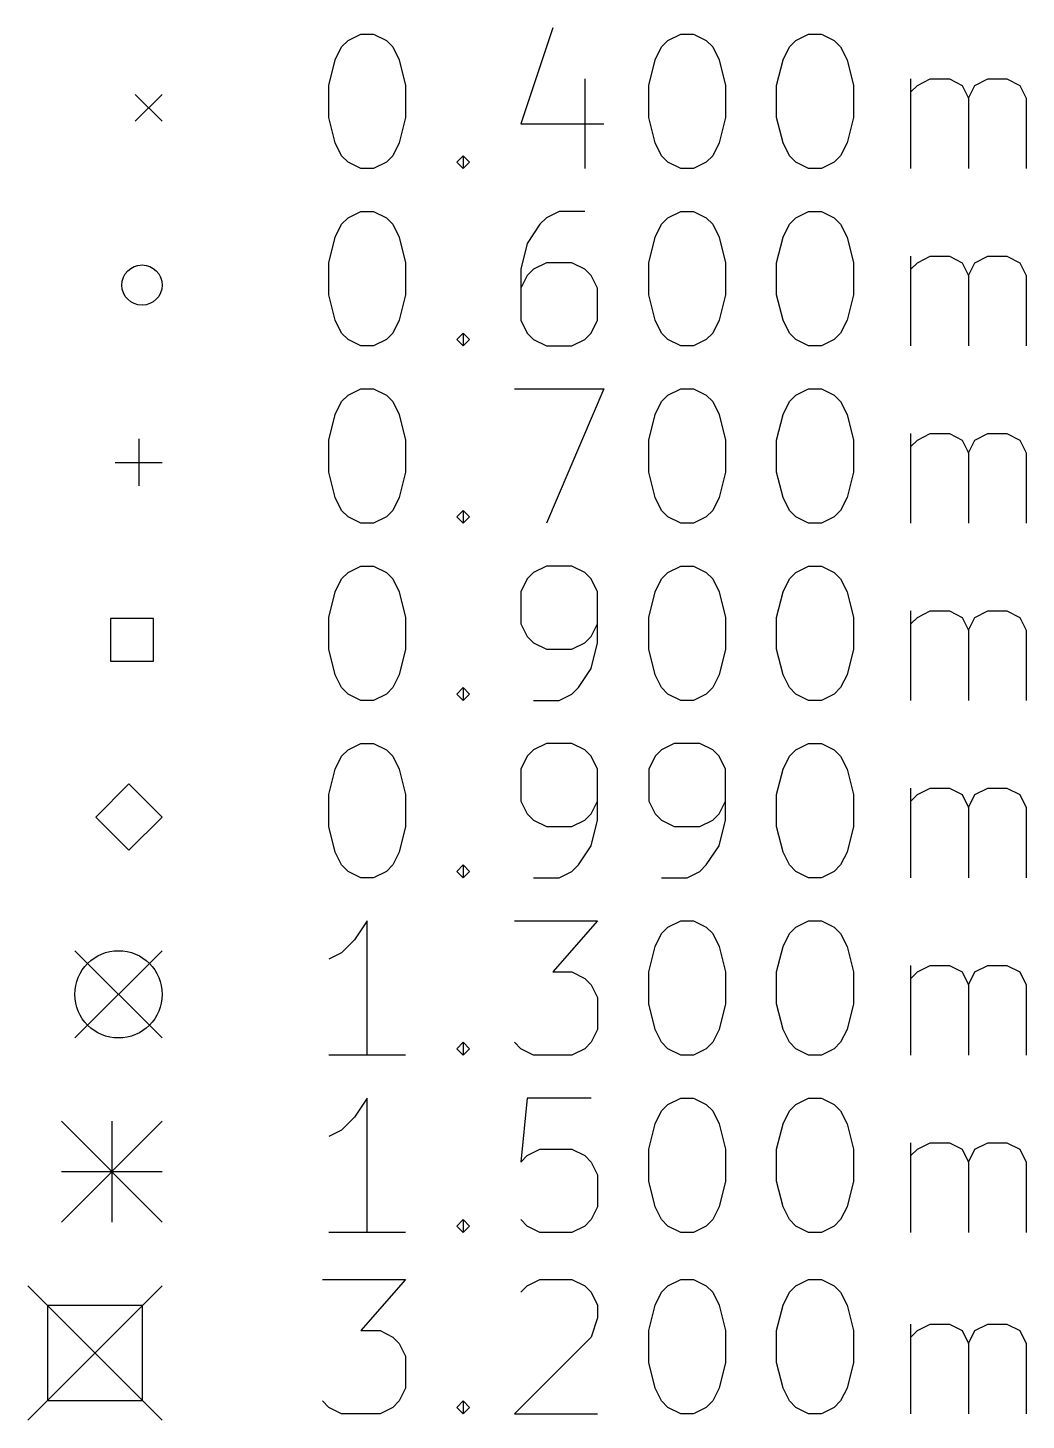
# Model space of a CAD drawing. Extents: x 82.8 to 149.3, y -167.4 to -84.
# Drawn here: x 82.85 to 97.71, y -166.69 to -145.96 of the extents above; entities that cross this region are included whole.
import ezdxf

# ---------------------------------------------------------------- set-up
doc = ezdxf.new("R2010")
doc.units = 0
doc.layers.add('BLACK', color=7, linetype='CONTINUOUS')

msp = doc.modelspace()

# ---------------------------------------------------------------- linework, layer by layer
at = {"layer": 'BLACK', "linetype": 'CONTINUOUS'}
for p, q in [((87.6167, -146.15), (87.8071, -146.055)), ((87.8071, -146.055), (87.9976, -146.055)), ((87.9976, -146.055), (88.1881, -146.15)), ((90.6643, -145.96), (90.1881, -147.388)), ((92.3786, -146.15), (92.569, -146.055)), ((92.569, -146.055), (92.7595, -146.055)), ((92.7595, -146.055), (92.95, -146.15)), ((94.2833, -146.15), (94.4738, -146.055)), ((94.4738, -146.055), (94.6643, -146.055)), ((94.6643, -146.055), (94.8548, -146.15)), ((87.4262, -146.436), (87.5214, -146.245)), ((87.5214, -146.245), (87.6167, -146.15)), ((88.1881, -146.15), (88.2833, -146.245)), ((88.2833, -146.245), (88.3786, -146.436)), ((92.1881, -146.436), (92.2833, -146.245)), ((92.2833, -146.245), (92.3786, -146.15)), ((92.95, -146.15), (93.0452, -146.245)), ((93.0452, -146.245), (93.1405, -146.436)), ((94.0929, -146.436), (94.1881, -146.245)), ((94.1881, -146.245), (94.2833, -146.15)), ((94.8548, -146.15), (94.95, -146.245)), ((94.95, -146.245), (95.0452, -146.436)), ((87.331, -146.817), (87.4262, -146.436)), ((88.3786, -146.436), (88.4738, -146.817)), ((92.0929, -146.817), (92.1881, -146.436)), ((93.1405, -146.436), (93.2357, -146.817)), ((93.9976, -146.817), (94.0929, -146.436)), ((95.0452, -146.436), (95.1405, -146.817)), ((91.1405, -146.721), (91.1405, -148.055)), ((95.9976, -148.055), (95.9976, -146.721)), ((96.0929, -146.817), (96.2833, -146.721)), ((96.2833, -146.721), (96.569, -146.721)), ((96.569, -146.721), (96.7595, -146.817)), ((96.95, -146.817), (97.1405, -146.721)), ((97.1405, -146.721), (97.4262, -146.721)), ((97.4262, -146.721), (97.6167, -146.817)), ((84.45, -146.95), (84.85, -147.35)), ((84.85, -146.95), (84.45, -147.35)), ((87.331, -147.293), (87.331, -146.817)), ((88.4738, -146.817), (88.4738, -147.293)), ((92.0929, -147.293), (92.0929, -146.817)), ((93.2357, -146.817), (93.2357, -147.293)), ((93.9976, -147.293), (93.9976, -146.817)), ((95.1405, -146.817), (95.1405, -147.293)), ((95.9976, -146.912), (96.0929, -146.817)), ((96.7595, -146.817), (96.8548, -147.007)), ((96.8548, -147.007), (96.95, -146.817)), ((97.6167, -146.817), (97.7119, -147.007)), ((96.8548, -147.007), (96.8548, -148.055)), ((97.7119, -147.007), (97.7119, -148.055)), ((87.4262, -147.674), (87.331, -147.293)), ((88.4738, -147.293), (88.3786, -147.674)), ((90.1881, -147.388), (91.4262, -147.388)), ((92.1881, -147.674), (92.0929, -147.293)), ((93.2357, -147.293), (93.1405, -147.674)), ((94.0929, -147.674), (93.9976, -147.293)), ((95.1405, -147.293), (95.0452, -147.674)), ((87.5214, -147.864), (87.4262, -147.674)), ((88.3786, -147.674), (88.2833, -147.864)), ((92.2833, -147.864), (92.1881, -147.674)), ((93.1405, -147.674), (93.0452, -147.864)), ((94.1881, -147.864), (94.0929, -147.674)), ((95.0452, -147.674), (94.95, -147.864)), ((87.6167, -147.96), (87.5214, -147.864)), ((87.8071, -148.055), (87.6167, -147.96)), ((88.1881, -147.96), (87.9976, -148.055)), ((88.2833, -147.864), (88.1881, -147.96)), ((89.2357, -147.96), (89.331, -147.864)), ((89.331, -148.055), (89.2357, -147.96)), ((89.331, -147.864), (89.4262, -147.96)), ((89.331, -147.864), (89.331, -148.055)), ((89.4262, -147.96), (89.331, -148.055)), ((92.3786, -147.96), (92.2833, -147.864)), ((92.569, -148.055), (92.3786, -147.96)), ((92.95, -147.96), (92.7595, -148.055)), ((93.0452, -147.864), (92.95, -147.96)), ((94.2833, -147.96), (94.1881, -147.864)), ((94.4738, -148.055), (94.2833, -147.96)), ((94.8548, -147.96), (94.6643, -148.055)), ((94.95, -147.864), (94.8548, -147.96)), ((87.9976, -148.055), (87.8071, -148.055)), ((92.7595, -148.055), (92.569, -148.055)), ((94.6643, -148.055), (94.4738, -148.055)), ((87.5214, -148.885), (87.6167, -148.79)), ((87.6167, -148.79), (87.8071, -148.695)), ((87.8071, -148.695), (87.9976, -148.695)), ((87.9976, -148.695), (88.1881, -148.79)), ((88.1881, -148.79), (88.2833, -148.885)), ((90.569, -148.79), (90.4738, -148.885)), ((90.7595, -148.695), (90.569, -148.79)), ((91.1405, -148.695), (90.7595, -148.695)), ((92.2833, -148.885), (92.3786, -148.79)), ((92.3786, -148.79), (92.569, -148.695)), ((92.569, -148.695), (92.7595, -148.695)), ((92.7595, -148.695), (92.95, -148.79)), ((92.95, -148.79), (93.0452, -148.885)), ((94.1881, -148.885), (94.2833, -148.79)), ((94.2833, -148.79), (94.4738, -148.695)), ((94.4738, -148.695), (94.6643, -148.695)), ((94.6643, -148.695), (94.8548, -148.79)), ((94.8548, -148.79), (94.95, -148.885)), ((87.4262, -149.076), (87.5214, -148.885)), ((88.2833, -148.885), (88.3786, -149.076)), ((90.4738, -148.885), (90.2833, -149.171)), ((92.1881, -149.076), (92.2833, -148.885)), ((93.0452, -148.885), (93.1405, -149.076)), ((94.0929, -149.076), (94.1881, -148.885)), ((94.95, -148.885), (95.0452, -149.076)), ((87.331, -149.457), (87.4262, -149.076)), ((88.3786, -149.076), (88.4738, -149.457)), ((90.2833, -149.171), (90.1881, -149.552)), ((92.0929, -149.457), (92.1881, -149.076)), ((93.1405, -149.076), (93.2357, -149.457)), ((93.9976, -149.457), (94.0929, -149.076)), ((95.0452, -149.076), (95.1405, -149.457)), ((87.331, -149.933), (87.331, -149.457)), ((88.4738, -149.457), (88.4738, -149.933)), ((90.569, -149.457), (90.3786, -149.552)), ((90.95, -149.457), (90.569, -149.457)), ((91.1405, -149.552), (90.95, -149.457)), ((92.0929, -149.933), (92.0929, -149.457)), ((93.2357, -149.457), (93.2357, -149.933)), ((93.9976, -149.933), (93.9976, -149.457)), ((95.1405, -149.457), (95.1405, -149.933)), ((95.9976, -150.695), (95.9976, -149.361)), ((95.9976, -149.552), (96.0929, -149.457)), ((96.0929, -149.457), (96.2833, -149.361)), ((96.2833, -149.361), (96.569, -149.361)), ((96.569, -149.361), (96.7595, -149.457)), ((96.7595, -149.457), (96.8548, -149.647)), ((96.8548, -149.647), (96.95, -149.457)), ((96.95, -149.457), (97.1405, -149.361)), ((97.1405, -149.361), (97.4262, -149.361)), ((97.4262, -149.361), (97.6167, -149.457)), ((97.6167, -149.457), (97.7119, -149.647)), ((90.1881, -149.552), (90.1881, -150.314)), ((90.2833, -149.647), (90.1881, -149.838)), ((90.3786, -149.552), (90.2833, -149.647)), ((91.2357, -149.647), (91.1405, -149.552)), ((91.331, -149.838), (91.2357, -149.647)), ((96.8548, -149.647), (96.8548, -150.695)), ((97.7119, -149.647), (97.7119, -150.695)), ((91.331, -150.314), (91.331, -149.838)), ((87.4262, -150.314), (87.331, -149.933)), ((88.4738, -149.933), (88.3786, -150.314)), ((92.1881, -150.314), (92.0929, -149.933)), ((93.2357, -149.933), (93.1405, -150.314)), ((94.0929, -150.314), (93.9976, -149.933)), ((95.1405, -149.933), (95.0452, -150.314)), ((87.5214, -150.504), (87.4262, -150.314)), ((88.3786, -150.314), (88.2833, -150.504)), ((90.1881, -150.314), (90.2833, -150.504)), ((91.2357, -150.504), (91.331, -150.314)), ((92.2833, -150.504), (92.1881, -150.314)), ((93.1405, -150.314), (93.0452, -150.504)), ((94.1881, -150.504), (94.0929, -150.314)), ((95.0452, -150.314), (94.95, -150.504)), ((87.6167, -150.6), (87.5214, -150.504)), ((87.8071, -150.695), (87.6167, -150.6)), ((87.9976, -150.695), (87.8071, -150.695)), ((88.1881, -150.6), (87.9976, -150.695)), ((88.2833, -150.504), (88.1881, -150.6)), ((89.2357, -150.6), (89.331, -150.504)), ((89.331, -150.695), (89.2357, -150.6)), ((89.331, -150.504), (89.4262, -150.6)), ((89.331, -150.504), (89.331, -150.695)), ((89.4262, -150.6), (89.331, -150.695)), ((90.2833, -150.504), (90.3786, -150.6)), ((90.3786, -150.6), (90.569, -150.695)), ((90.569, -150.695), (90.95, -150.695)), ((90.95, -150.695), (91.1405, -150.6)), ((91.1405, -150.6), (91.2357, -150.504)), ((92.3786, -150.6), (92.2833, -150.504)), ((92.569, -150.695), (92.3786, -150.6)), ((92.7595, -150.695), (92.569, -150.695)), ((92.95, -150.6), (92.7595, -150.695)), ((93.0452, -150.504), (92.95, -150.6)), ((94.2833, -150.6), (94.1881, -150.504)), ((94.4738, -150.695), (94.2833, -150.6)), ((94.6643, -150.695), (94.4738, -150.695)), ((94.8548, -150.6), (94.6643, -150.695)), ((94.95, -150.504), (94.8548, -150.6)), ((87.4262, -151.716), (87.5214, -151.525)), ((87.5214, -151.525), (87.6167, -151.43)), ((87.6167, -151.43), (87.8071, -151.335)), ((87.8071, -151.335), (87.9976, -151.335)), ((87.9976, -151.335), (88.1881, -151.43)), ((88.1881, -151.43), (88.2833, -151.525)), ((88.2833, -151.525), (88.3786, -151.716)), ((90.0929, -151.335), (91.4262, -151.335)), ((91.4262, -151.335), (90.569, -153.335)), ((92.1881, -151.716), (92.2833, -151.525)), ((92.2833, -151.525), (92.3786, -151.43)), ((92.3786, -151.43), (92.569, -151.335)), ((92.569, -151.335), (92.7595, -151.335)), ((92.7595, -151.335), (92.95, -151.43)), ((92.95, -151.43), (93.0452, -151.525)), ((93.0452, -151.525), (93.1405, -151.716)), ((94.0929, -151.716), (94.1881, -151.525)), ((94.1881, -151.525), (94.2833, -151.43)), ((94.2833, -151.43), (94.4738, -151.335)), ((94.4738, -151.335), (94.6643, -151.335)), ((94.6643, -151.335), (94.8548, -151.43)), ((94.8548, -151.43), (94.95, -151.525)), ((94.95, -151.525), (95.0452, -151.716)), ((87.331, -152.097), (87.4262, -151.716)), ((88.3786, -151.716), (88.4738, -152.097)), ((92.0929, -152.097), (92.1881, -151.716)), ((93.1405, -151.716), (93.2357, -152.097)), ((93.9976, -152.097), (94.0929, -151.716)), ((95.0452, -151.716), (95.1405, -152.097)), ((84.5, -152.08), (84.5, -152.78)), ((87.331, -152.573), (87.331, -152.097)), ((88.4738, -152.097), (88.4738, -152.573)), ((92.0929, -152.573), (92.0929, -152.097)), ((93.2357, -152.097), (93.2357, -152.573)), ((93.9976, -152.573), (93.9976, -152.097)), ((95.1405, -152.097), (95.1405, -152.573)), ((95.9976, -153.335), (95.9976, -152.001)), ((95.9976, -152.192), (96.0929, -152.097)), ((96.0929, -152.097), (96.2833, -152.001)), ((96.2833, -152.001), (96.569, -152.001)), ((96.569, -152.001), (96.7595, -152.097)), ((96.7595, -152.097), (96.8548, -152.287)), ((96.8548, -152.287), (96.95, -152.097)), ((96.95, -152.097), (97.1405, -152.001)), ((97.1405, -152.001), (97.4262, -152.001)), ((97.4262, -152.001), (97.6167, -152.097)), ((97.6167, -152.097), (97.7119, -152.287)), ((96.8548, -152.287), (96.8548, -153.335)), ((97.7119, -152.287), (97.7119, -153.335)), ((84.15, -152.43), (84.85, -152.43)), ((87.4262, -152.954), (87.331, -152.573)), ((88.4738, -152.573), (88.3786, -152.954)), ((92.1881, -152.954), (92.0929, -152.573)), ((93.2357, -152.573), (93.1405, -152.954)), ((94.0929, -152.954), (93.9976, -152.573)), ((95.1405, -152.573), (95.0452, -152.954)), ((87.5214, -153.144), (87.4262, -152.954)), ((88.3786, -152.954), (88.2833, -153.144)), ((92.2833, -153.144), (92.1881, -152.954)), ((93.1405, -152.954), (93.0452, -153.144)), ((94.1881, -153.144), (94.0929, -152.954)), ((95.0452, -152.954), (94.95, -153.144)), ((87.6167, -153.24), (87.5214, -153.144)), ((88.2833, -153.144), (88.1881, -153.24)), ((89.2357, -153.24), (89.331, -153.144)), ((89.331, -153.144), (89.4262, -153.24)), ((89.331, -153.144), (89.331, -153.335)), ((92.3786, -153.24), (92.2833, -153.144)), ((93.0452, -153.144), (92.95, -153.24)), ((94.2833, -153.24), (94.1881, -153.144)), ((94.95, -153.144), (94.8548, -153.24)), ((87.8071, -153.335), (87.6167, -153.24)), ((87.9976, -153.335), (87.8071, -153.335)), ((88.1881, -153.24), (87.9976, -153.335)), ((89.331, -153.335), (89.2357, -153.24)), ((89.4262, -153.24), (89.331, -153.335)), ((92.569, -153.335), (92.3786, -153.24)), ((92.7595, -153.335), (92.569, -153.335)), ((92.95, -153.24), (92.7595, -153.335)), ((94.4738, -153.335), (94.2833, -153.24)), ((94.6643, -153.335), (94.4738, -153.335)), ((94.8548, -153.24), (94.6643, -153.335)), ((87.6167, -154.07), (87.8071, -153.975)), ((87.8071, -153.975), (87.9976, -153.975)), ((87.9976, -153.975), (88.1881, -154.07)), ((90.569, -153.975), (90.3786, -154.07)), ((90.95, -153.975), (90.569, -153.975)), ((91.1405, -154.07), (90.95, -153.975)), ((92.3786, -154.07), (92.569, -153.975)), ((92.569, -153.975), (92.7595, -153.975)), ((92.7595, -153.975), (92.95, -154.07)), ((94.2833, -154.07), (94.4738, -153.975)), ((94.4738, -153.975), (94.6643, -153.975)), ((94.6643, -153.975), (94.8548, -154.07)), ((87.4262, -154.356), (87.5214, -154.165)), ((87.5214, -154.165), (87.6167, -154.07)), ((88.1881, -154.07), (88.2833, -154.165)), ((88.2833, -154.165), (88.3786, -154.356)), ((90.2833, -154.165), (90.1881, -154.356)), ((90.3786, -154.07), (90.2833, -154.165)), ((91.2357, -154.165), (91.1405, -154.07)), ((91.331, -154.356), (91.2357, -154.165)), ((92.1881, -154.356), (92.2833, -154.165)), ((92.2833, -154.165), (92.3786, -154.07)), ((92.95, -154.07), (93.0452, -154.165)), ((93.0452, -154.165), (93.1405, -154.356)), ((94.0929, -154.356), (94.1881, -154.165)), ((94.1881, -154.165), (94.2833, -154.07)), ((94.8548, -154.07), (94.95, -154.165)), ((94.95, -154.165), (95.0452, -154.356)), ((87.331, -154.737), (87.4262, -154.356)), ((88.3786, -154.356), (88.4738, -154.737)), ((90.1881, -154.356), (90.1881, -154.832)), ((91.331, -155.118), (91.331, -154.356)), ((92.0929, -154.737), (92.1881, -154.356)), ((93.1405, -154.356), (93.2357, -154.737)), ((93.9976, -154.737), (94.0929, -154.356)), ((95.0452, -154.356), (95.1405, -154.737)), ((95.9976, -155.975), (95.9976, -154.641)), ((96.0929, -154.737), (96.2833, -154.641)), ((96.2833, -154.641), (96.569, -154.641)), ((96.569, -154.641), (96.7595, -154.737)), ((96.95, -154.737), (97.1405, -154.641)), ((97.1405, -154.641), (97.4262, -154.641)), ((97.4262, -154.641), (97.6167, -154.737)), ((84.7182, -154.752), (84.0818, -154.752)), ((84.0818, -154.752), (84.0818, -155.388)), ((84.7182, -155.388), (84.7182, -154.752)), ((87.331, -155.213), (87.331, -154.737)), ((88.4738, -154.737), (88.4738, -155.213)), ((90.1881, -154.832), (90.2833, -155.022)), ((91.2357, -155.022), (91.331, -154.832)), ((92.0929, -155.213), (92.0929, -154.737)), ((93.2357, -154.737), (93.2357, -155.213)), ((93.9976, -155.213), (93.9976, -154.737)), ((95.1405, -154.737), (95.1405, -155.213)), ((95.9976, -154.832), (96.0929, -154.737)), ((96.7595, -154.737), (96.8548, -154.927)), ((96.8548, -154.927), (96.95, -154.737)), ((97.6167, -154.737), (97.7119, -154.927)), ((90.2833, -155.022), (90.3786, -155.118)), ((91.1405, -155.118), (91.2357, -155.022)), ((96.8548, -154.927), (96.8548, -155.975)), ((97.7119, -154.927), (97.7119, -155.975)), ((87.4262, -155.594), (87.331, -155.213)), ((88.4738, -155.213), (88.3786, -155.594)), ((90.3786, -155.118), (90.569, -155.213)), ((90.569, -155.213), (90.95, -155.213)), ((90.95, -155.213), (91.1405, -155.118)), ((91.2357, -155.499), (91.331, -155.118)), ((92.1881, -155.594), (92.0929, -155.213)), ((93.2357, -155.213), (93.1405, -155.594)), ((94.0929, -155.594), (93.9976, -155.213)), ((95.1405, -155.213), (95.0452, -155.594)), ((84.0818, -155.388), (84.7182, -155.388)), ((87.5214, -155.784), (87.4262, -155.594)), ((88.3786, -155.594), (88.2833, -155.784)), ((91.0452, -155.784), (91.2357, -155.499)), ((92.2833, -155.784), (92.1881, -155.594)), ((93.1405, -155.594), (93.0452, -155.784)), ((94.1881, -155.784), (94.0929, -155.594)), ((95.0452, -155.594), (94.95, -155.784)), ((87.6167, -155.88), (87.5214, -155.784)), ((87.8071, -155.975), (87.6167, -155.88)), ((88.1881, -155.88), (87.9976, -155.975)), ((88.2833, -155.784), (88.1881, -155.88)), ((89.2357, -155.88), (89.331, -155.784)), ((89.331, -155.975), (89.2357, -155.88)), ((89.331, -155.784), (89.4262, -155.88)), ((89.331, -155.784), (89.331, -155.975)), ((89.4262, -155.88), (89.331, -155.975)), ((90.7595, -155.975), (90.95, -155.88)), ((90.95, -155.88), (91.0452, -155.784)), ((92.3786, -155.88), (92.2833, -155.784)), ((92.569, -155.975), (92.3786, -155.88)), ((92.95, -155.88), (92.7595, -155.975)), ((93.0452, -155.784), (92.95, -155.88)), ((94.2833, -155.88), (94.1881, -155.784)), ((94.4738, -155.975), (94.2833, -155.88)), ((94.8548, -155.88), (94.6643, -155.975)), ((94.95, -155.784), (94.8548, -155.88)), ((87.9976, -155.975), (87.8071, -155.975)), ((90.3786, -155.975), (90.7595, -155.975)), ((92.7595, -155.975), (92.569, -155.975)), ((94.6643, -155.975), (94.4738, -155.975)), ((87.5214, -156.805), (87.6167, -156.71)), ((87.6167, -156.71), (87.8071, -156.615)), ((87.8071, -156.615), (87.9976, -156.615)), ((87.9976, -156.615), (88.1881, -156.71)), ((88.1881, -156.71), (88.2833, -156.805)), ((90.3786, -156.71), (90.2833, -156.805)), ((90.569, -156.615), (90.3786, -156.71)), ((90.95, -156.615), (90.569, -156.615)), ((91.1405, -156.71), (90.95, -156.615)), ((91.2357, -156.805), (91.1405, -156.71)), ((92.2833, -156.71), (92.1881, -156.805)), ((92.4738, -156.615), (92.2833, -156.71)), ((92.8548, -156.615), (92.4738, -156.615)), ((93.0452, -156.71), (92.8548, -156.615)), ((93.1405, -156.805), (93.0452, -156.71)), ((94.1881, -156.805), (94.2833, -156.71)), ((94.2833, -156.71), (94.4738, -156.615)), ((94.4738, -156.615), (94.6643, -156.615)), ((94.6643, -156.615), (94.8548, -156.71)), ((94.8548, -156.71), (94.95, -156.805)), ((87.4262, -156.996), (87.5214, -156.805)), ((88.2833, -156.805), (88.3786, -156.996)), ((90.2833, -156.805), (90.1881, -156.996)), ((91.331, -156.996), (91.2357, -156.805)), ((92.1881, -156.805), (92.0929, -156.996)), ((93.2357, -156.996), (93.1405, -156.805)), ((94.0929, -156.996), (94.1881, -156.805)), ((94.95, -156.805), (95.0452, -156.996)), ((87.331, -157.377), (87.4262, -156.996)), ((88.3786, -156.996), (88.4738, -157.377)), ((90.1881, -156.996), (90.1881, -157.472)), ((91.331, -157.758), (91.331, -156.996)), ((92.0929, -156.996), (92.0929, -157.472)), ((93.2357, -157.758), (93.2357, -156.996)), ((93.9976, -157.377), (94.0929, -156.996)), ((95.0452, -156.996), (95.1405, -157.377)), ((84.355, -157.215), (83.86, -157.71)), ((84.85, -157.71), (84.355, -157.215)), ((95.9976, -158.615), (95.9976, -157.281)), ((96.0929, -157.377), (96.2833, -157.281)), ((96.2833, -157.281), (96.569, -157.281)), ((96.569, -157.281), (96.7595, -157.377)), ((96.95, -157.377), (97.1405, -157.281)), ((97.1405, -157.281), (97.4262, -157.281)), ((97.4262, -157.281), (97.6167, -157.377)), ((87.331, -157.853), (87.331, -157.377)), ((88.4738, -157.377), (88.4738, -157.853)), ((90.1881, -157.472), (90.2833, -157.662)), ((91.2357, -157.662), (91.331, -157.472)), ((92.0929, -157.472), (92.1881, -157.662)), ((93.1405, -157.662), (93.2357, -157.472)), ((93.9976, -157.853), (93.9976, -157.377)), ((95.1405, -157.377), (95.1405, -157.853)), ((95.9976, -157.472), (96.0929, -157.377)), ((96.7595, -157.377), (96.8548, -157.567)), ((96.8548, -157.567), (96.95, -157.377)), ((97.6167, -157.377), (97.7119, -157.567)), ((83.86, -157.71), (84.355, -158.205)), ((84.355, -158.205), (84.85, -157.71)), ((90.2833, -157.662), (90.3786, -157.758)), ((91.1405, -157.758), (91.2357, -157.662)), ((92.1881, -157.662), (92.2833, -157.758)), ((93.0452, -157.758), (93.1405, -157.662)), ((96.8548, -157.567), (96.8548, -158.615)), ((97.7119, -157.567), (97.7119, -158.615)), ((87.4262, -158.234), (87.331, -157.853)), ((88.4738, -157.853), (88.3786, -158.234)), ((90.3786, -157.758), (90.569, -157.853)), ((90.569, -157.853), (90.95, -157.853)), ((90.95, -157.853), (91.1405, -157.758)), ((91.2357, -158.139), (91.331, -157.758)), ((92.2833, -157.758), (92.4738, -157.853)), ((92.4738, -157.853), (92.8548, -157.853)), ((92.8548, -157.853), (93.0452, -157.758)), ((93.1405, -158.139), (93.2357, -157.758)), ((94.0929, -158.234), (93.9976, -157.853)), ((95.1405, -157.853), (95.0452, -158.234)), ((91.0452, -158.424), (91.2357, -158.139)), ((92.95, -158.424), (93.1405, -158.139)), ((87.5214, -158.424), (87.4262, -158.234)), ((88.3786, -158.234), (88.2833, -158.424)), ((94.1881, -158.424), (94.0929, -158.234)), ((95.0452, -158.234), (94.95, -158.424)), ((87.6167, -158.52), (87.5214, -158.424)), ((87.8071, -158.615), (87.6167, -158.52)), ((88.1881, -158.52), (87.9976, -158.615)), ((88.2833, -158.424), (88.1881, -158.52)), ((89.2357, -158.52), (89.331, -158.424)), ((89.331, -158.615), (89.2357, -158.52)), ((89.331, -158.424), (89.4262, -158.52)), ((89.331, -158.424), (89.331, -158.615)), ((89.4262, -158.52), (89.331, -158.615)), ((90.7595, -158.615), (90.95, -158.52)), ((90.95, -158.52), (91.0452, -158.424)), ((92.6643, -158.615), (92.8548, -158.52)), ((92.8548, -158.52), (92.95, -158.424)), ((94.2833, -158.52), (94.1881, -158.424)), ((94.4738, -158.615), (94.2833, -158.52)), ((94.8548, -158.52), (94.6643, -158.615)), ((94.95, -158.424), (94.8548, -158.52)), ((87.9976, -158.615), (87.8071, -158.615)), ((90.3786, -158.615), (90.7595, -158.615)), ((92.2833, -158.615), (92.6643, -158.615)), ((94.6643, -158.615), (94.4738, -158.615)), ((87.9024, -159.255), (87.7119, -159.54)), ((87.9024, -161.255), (87.9024, -159.255)), ((90.0929, -159.255), (91.331, -159.255)), ((91.331, -159.255), (90.6643, -160.017)), ((92.2833, -159.445), (92.3786, -159.35)), ((92.3786, -159.35), (92.569, -159.255)), ((92.569, -159.255), (92.7595, -159.255)), ((92.7595, -159.255), (92.95, -159.35)), ((92.95, -159.35), (93.0452, -159.445)), ((94.1881, -159.445), (94.2833, -159.35)), ((94.2833, -159.35), (94.4738, -159.255)), ((94.4738, -159.255), (94.6643, -159.255)), ((94.6643, -159.255), (94.8548, -159.35)), ((94.8548, -159.35), (94.95, -159.445)), ((87.7119, -159.54), (87.5214, -159.731)), ((92.1881, -159.636), (92.2833, -159.445)), ((93.0452, -159.445), (93.1405, -159.636)), ((94.0929, -159.636), (94.1881, -159.445)), ((94.95, -159.445), (95.0452, -159.636)), ((83.55, -159.7), (84.85, -161)), ((84.85, -159.7), (83.55, -161)), ((87.5214, -159.731), (87.331, -159.826)), ((92.0929, -160.017), (92.1881, -159.636)), ((93.1405, -159.636), (93.2357, -160.017)), ((93.9976, -160.017), (94.0929, -159.636)), ((95.0452, -159.636), (95.1405, -160.017)), ((90.6643, -160.017), (90.95, -160.017)), ((90.95, -160.017), (91.1405, -160.112)), ((92.0929, -160.493), (92.0929, -160.017)), ((93.2357, -160.017), (93.2357, -160.493)), ((93.9976, -160.493), (93.9976, -160.017)), ((95.1405, -160.017), (95.1405, -160.493)), ((95.9976, -161.255), (95.9976, -159.921)), ((95.9976, -160.112), (96.0929, -160.017)), ((96.0929, -160.017), (96.2833, -159.921)), ((96.2833, -159.921), (96.569, -159.921)), ((96.569, -159.921), (96.7595, -160.017)), ((96.7595, -160.017), (96.8548, -160.207)), ((96.8548, -160.207), (96.95, -160.017)), ((96.95, -160.017), (97.1405, -159.921)), ((97.1405, -159.921), (97.4262, -159.921)), ((97.4262, -159.921), (97.6167, -160.017)), ((97.6167, -160.017), (97.7119, -160.207)), ((91.1405, -160.112), (91.2357, -160.207)), ((91.2357, -160.207), (91.331, -160.398)), ((96.8548, -160.207), (96.8548, -161.255)), ((97.7119, -160.207), (97.7119, -161.255)), ((91.331, -160.398), (91.331, -160.874)), ((92.1881, -160.874), (92.0929, -160.493)), ((93.2357, -160.493), (93.1405, -160.874)), ((94.0929, -160.874), (93.9976, -160.493)), ((95.1405, -160.493), (95.0452, -160.874)), ((89.2357, -161.16), (89.331, -161.064)), ((89.331, -161.064), (89.4262, -161.16)), ((89.331, -161.064), (89.331, -161.255)), ((90.1881, -161.16), (90.0929, -161.064)), ((91.2357, -161.064), (91.1405, -161.16)), ((91.331, -160.874), (91.2357, -161.064)), ((92.2833, -161.064), (92.1881, -160.874)), ((92.3786, -161.16), (92.2833, -161.064)), ((93.0452, -161.064), (92.95, -161.16)), ((93.1405, -160.874), (93.0452, -161.064)), ((94.1881, -161.064), (94.0929, -160.874)), ((94.2833, -161.16), (94.1881, -161.064)), ((94.95, -161.064), (94.8548, -161.16)), ((95.0452, -160.874), (94.95, -161.064)), ((88.4738, -161.255), (87.331, -161.255)), ((89.331, -161.255), (89.2357, -161.16)), ((89.4262, -161.16), (89.331, -161.255)), ((90.3786, -161.255), (90.1881, -161.16)), ((90.95, -161.255), (90.3786, -161.255)), ((91.1405, -161.16), (90.95, -161.255)), ((92.569, -161.255), (92.3786, -161.16)), ((92.7595, -161.255), (92.569, -161.255)), ((92.95, -161.16), (92.7595, -161.255)), ((94.4738, -161.255), (94.2833, -161.16)), ((94.6643, -161.255), (94.4738, -161.255)), ((94.8548, -161.16), (94.6643, -161.255)), ((87.9024, -161.895), (87.7119, -162.18)), ((87.9024, -163.895), (87.9024, -161.895)), ((90.2833, -161.895), (90.1881, -162.847)), ((91.2357, -161.895), (90.2833, -161.895)), ((92.3786, -161.99), (92.569, -161.895)), ((92.569, -161.895), (92.7595, -161.895)), ((92.7595, -161.895), (92.95, -161.99)), ((94.2833, -161.99), (94.4738, -161.895)), ((94.4738, -161.895), (94.6643, -161.895)), ((94.6643, -161.895), (94.8548, -161.99)), ((92.1881, -162.276), (92.2833, -162.085)), ((92.2833, -162.085), (92.3786, -161.99)), ((92.95, -161.99), (93.0452, -162.085)), ((93.0452, -162.085), (93.1405, -162.276)), ((94.0929, -162.276), (94.1881, -162.085)), ((94.1881, -162.085), (94.2833, -161.99)), ((94.8548, -161.99), (94.95, -162.085)), ((94.95, -162.085), (95.0452, -162.276)), ((83.35, -162.24), (84.85, -163.74)), ((84.85, -162.24), (83.35, -163.74)), ((84.1, -162.24), (84.1, -163.74)), ((87.7119, -162.18), (87.5214, -162.371)), ((92.0929, -162.657), (92.1881, -162.276)), ((93.1405, -162.276), (93.2357, -162.657)), ((93.9976, -162.657), (94.0929, -162.276)), ((95.0452, -162.276), (95.1405, -162.657)), ((87.5214, -162.371), (87.331, -162.466)), ((90.2833, -162.752), (90.4738, -162.657)), ((90.4738, -162.657), (90.95, -162.657)), ((90.95, -162.657), (91.1405, -162.752)), ((92.0929, -163.133), (92.0929, -162.657)), ((93.2357, -162.657), (93.2357, -163.133)), ((93.9976, -163.133), (93.9976, -162.657)), ((95.1405, -162.657), (95.1405, -163.133)), ((95.9976, -163.895), (95.9976, -162.561)), ((95.9976, -162.752), (96.0929, -162.657)), ((96.0929, -162.657), (96.2833, -162.561)), ((96.2833, -162.561), (96.569, -162.561)), ((96.569, -162.561), (96.7595, -162.657)), ((96.7595, -162.657), (96.8548, -162.847)), ((96.8548, -162.847), (96.95, -162.657)), ((96.95, -162.657), (97.1405, -162.561)), ((97.1405, -162.561), (97.4262, -162.561)), ((97.4262, -162.561), (97.6167, -162.657)), ((97.6167, -162.657), (97.7119, -162.847)), ((90.1881, -162.847), (90.2833, -162.752)), ((91.1405, -162.752), (91.2357, -162.847)), ((91.2357, -162.847), (91.331, -163.038)), ((96.8548, -162.847), (96.8548, -163.895)), ((97.7119, -162.847), (97.7119, -163.895)), ((83.35, -162.99), (84.85, -162.99)), ((91.331, -163.038), (91.331, -163.514)), ((92.1881, -163.514), (92.0929, -163.133)), ((93.2357, -163.133), (93.1405, -163.514)), ((94.0929, -163.514), (93.9976, -163.133)), ((95.1405, -163.133), (95.0452, -163.514)), ((91.331, -163.514), (91.2357, -163.704)), ((92.2833, -163.704), (92.1881, -163.514)), ((93.1405, -163.514), (93.0452, -163.704)), ((94.1881, -163.704), (94.0929, -163.514)), ((95.0452, -163.514), (94.95, -163.704)), ((89.2357, -163.8), (89.331, -163.704)), ((89.331, -163.704), (89.4262, -163.8)), ((89.331, -163.704), (89.331, -163.895)), ((90.2833, -163.8), (90.1881, -163.704)), ((91.2357, -163.704), (91.1405, -163.8)), ((92.3786, -163.8), (92.2833, -163.704)), ((93.0452, -163.704), (92.95, -163.8)), ((94.2833, -163.8), (94.1881, -163.704)), ((94.95, -163.704), (94.8548, -163.8)), ((88.4738, -163.895), (87.331, -163.895)), ((89.331, -163.895), (89.2357, -163.8)), ((89.4262, -163.8), (89.331, -163.895)), ((90.4738, -163.895), (90.2833, -163.8)), ((90.95, -163.895), (90.4738, -163.895)), ((91.1405, -163.8), (90.95, -163.895)), ((92.569, -163.895), (92.3786, -163.8)), ((92.7595, -163.895), (92.569, -163.895)), ((92.95, -163.8), (92.7595, -163.895)), ((94.4738, -163.895), (94.2833, -163.8)), ((94.6643, -163.895), (94.4738, -163.895)), ((94.8548, -163.8), (94.6643, -163.895)), ((87.2357, -164.595), (88.4738, -164.595)), ((88.4738, -164.595), (87.8071, -165.357)), ((90.2833, -164.69), (90.4738, -164.595)), ((90.4738, -164.595), (90.95, -164.595)), ((90.95, -164.595), (91.1405, -164.69)), ((92.3786, -164.69), (92.569, -164.595)), ((92.569, -164.595), (92.7595, -164.595)), ((92.7595, -164.595), (92.95, -164.69)), ((94.2833, -164.69), (94.4738, -164.595)), ((94.4738, -164.595), (94.6643, -164.595)), ((94.6643, -164.595), (94.8548, -164.69)), ((82.85, -164.69), (84.85, -166.69)), ((84.85, -164.69), (82.85, -166.69)), ((90.1881, -164.785), (90.2833, -164.69)), ((91.1405, -164.69), (91.2357, -164.785)), ((91.2357, -164.785), (91.331, -164.976)), ((92.1881, -164.976), (92.2833, -164.785)), ((92.2833, -164.785), (92.3786, -164.69)), ((92.95, -164.69), (93.0452, -164.785)), ((93.0452, -164.785), (93.1405, -164.976)), ((94.0929, -164.976), (94.1881, -164.785)), ((94.1881, -164.785), (94.2833, -164.69)), ((94.8548, -164.69), (94.95, -164.785)), ((94.95, -164.785), (95.0452, -164.976)), ((84.5571, -164.983), (83.1429, -164.983)), ((83.1429, -164.983), (83.1429, -166.397)), ((84.5571, -166.397), (84.5571, -164.983)), ((91.331, -164.976), (91.331, -165.166)), ((92.0929, -165.357), (92.1881, -164.976)), ((93.1405, -164.976), (93.2357, -165.357)), ((93.9976, -165.357), (94.0929, -164.976)), ((95.0452, -164.976), (95.1405, -165.357)), ((91.331, -165.166), (91.2357, -165.452)), ((87.8071, -165.357), (88.0929, -165.357)), ((88.0929, -165.357), (88.2833, -165.452)), ((92.0929, -165.833), (92.0929, -165.357)), ((93.2357, -165.357), (93.2357, -165.833)), ((93.9976, -165.833), (93.9976, -165.357)), ((95.1405, -165.357), (95.1405, -165.833)), ((95.9976, -166.595), (95.9976, -165.261)), ((95.9976, -165.452), (96.0929, -165.357)), ((96.0929, -165.357), (96.2833, -165.261)), ((96.2833, -165.261), (96.569, -165.261)), ((96.569, -165.261), (96.7595, -165.357)), ((96.7595, -165.357), (96.8548, -165.547)), ((96.8548, -165.547), (96.95, -165.357)), ((96.95, -165.357), (97.1405, -165.261)), ((97.1405, -165.261), (97.4262, -165.261)), ((97.4262, -165.261), (97.6167, -165.357)), ((97.6167, -165.357), (97.7119, -165.547)), ((88.2833, -165.452), (88.3786, -165.547)), ((88.3786, -165.547), (88.4738, -165.738)), ((91.2357, -165.452), (90.0929, -166.595)), ((96.8548, -165.547), (96.8548, -166.595)), ((97.7119, -165.547), (97.7119, -166.595)), ((88.4738, -165.738), (88.4738, -166.214)), ((92.1881, -166.214), (92.0929, -165.833)), ((93.2357, -165.833), (93.1405, -166.214)), ((94.0929, -166.214), (93.9976, -165.833)), ((95.1405, -165.833), (95.0452, -166.214)), ((88.4738, -166.214), (88.3786, -166.404)), ((92.2833, -166.404), (92.1881, -166.214)), ((93.1405, -166.214), (93.0452, -166.404)), ((94.1881, -166.404), (94.0929, -166.214)), ((95.0452, -166.214), (94.95, -166.404)), ((83.1429, -166.397), (84.5571, -166.397)), ((87.331, -166.5), (87.2357, -166.404)), ((88.3786, -166.404), (88.2833, -166.5)), ((89.2357, -166.5), (89.331, -166.404)), ((89.331, -166.404), (89.4262, -166.5)), ((89.331, -166.404), (89.331, -166.595)), ((92.3786, -166.5), (92.2833, -166.404)), ((93.0452, -166.404), (92.95, -166.5)), ((94.2833, -166.5), (94.1881, -166.404)), ((94.95, -166.404), (94.8548, -166.5)), ((87.5214, -166.595), (87.331, -166.5)), ((88.0929, -166.595), (87.5214, -166.595)), ((88.2833, -166.5), (88.0929, -166.595)), ((89.331, -166.595), (89.2357, -166.5)), ((89.4262, -166.5), (89.331, -166.595)), ((90.0929, -166.595), (91.331, -166.595)), ((92.569, -166.595), (92.3786, -166.5)), ((92.7595, -166.595), (92.569, -166.595)), ((92.95, -166.5), (92.7595, -166.595)), ((94.4738, -166.595), (94.2833, -166.5)), ((94.6643, -166.595), (94.4738, -166.595)), ((94.8548, -166.5), (94.6643, -166.595))]:
    msp.add_line(p, q, dxfattribs=at)
at = {"layer": 'BLACK'}
for centre, radius in [((84.55, -149.79), 0.3), ((84.2, -160.35), 0.65)]:
    msp.add_circle(centre, radius, dxfattribs=at)

doc.saveas('drawing.dxf')
